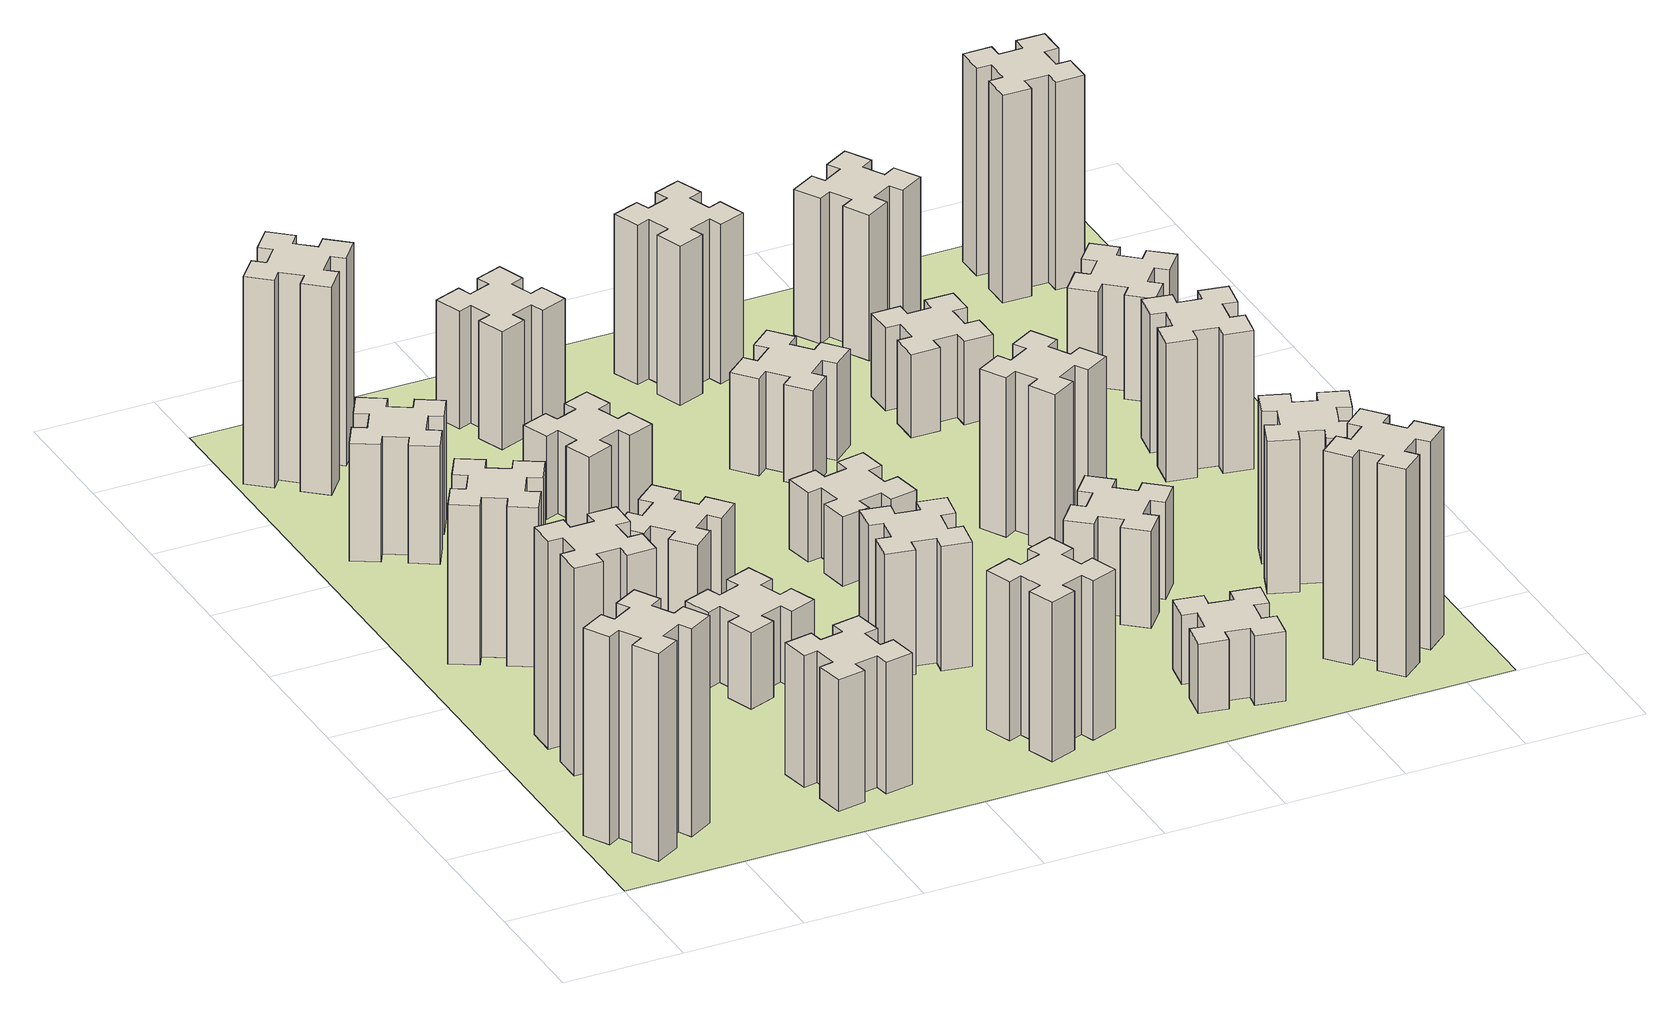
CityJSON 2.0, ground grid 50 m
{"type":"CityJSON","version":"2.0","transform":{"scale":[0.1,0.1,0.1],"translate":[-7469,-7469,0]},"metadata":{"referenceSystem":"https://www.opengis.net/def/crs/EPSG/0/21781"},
"CityObjects":{
"building1":{"type":"Building","attributes":{"class":"1000","function":"1000","usage":"1000","yearOfConstruction":2016,"roofType":"1000","measuredHeight":90,"storeysAboveGround":30,"storeysBelowGround":0},"geometry":[{"type":"Solid","lod":"1","boundaries":[[[[0,1,2,3,4,5,6,7,8,9,10,11,12,13,14,15,16,17,18,19]],[[17,16,20,21]],[[16,15,22,20]],[[15,14,23,22]],[[14,13,24,23]],[[13,12,25,24]],[[12,11,26,25]],[[11,10,27,26]],[[10,9,28,27]],[[9,8,29,28]],[[8,7,30,29]],[[7,6,31,30]],[[6,5,32,31]],[[5,4,33,32]],[[4,3,34,33]],[[3,2,35,34]],[[2,1,36,35]],[[1,0,37,36]],[[0,19,38,37]],[[19,18,39,38]],[[18,17,21,39]],[[24,25,26,27,28,29,30,31,32,33,34,35,36,37,38,39,21,20,22,23]]]]}]},
"building2":{"type":"Building","attributes":{"class":"1000","function":"1000","usage":"1000","yearOfConstruction":2016,"roofType":"1000","measuredHeight":90,"storeysAboveGround":30,"storeysBelowGround":0},"geometry":[{"type":"Solid","lod":"1","boundaries":[[[[40,41,42,43,44,45,46,47,48,49,50,51,52,53,54,55,56,57,58,59]],[[57,56,60,61]],[[56,55,62,60]],[[55,54,63,62]],[[54,53,64,63]],[[53,52,65,64]],[[52,51,66,65]],[[51,50,67,66]],[[50,49,68,67]],[[49,48,69,68]],[[48,47,70,69]],[[47,46,71,70]],[[46,45,72,71]],[[45,44,73,72]],[[44,43,74,73]],[[43,42,75,74]],[[42,41,76,75]],[[41,40,77,76]],[[40,59,78,77]],[[59,58,79,78]],[[58,57,61,79]],[[64,65,66,67,68,69,70,71,72,73,74,75,76,77,78,79,61,60,62,63]]]]}]},
"building3":{"type":"Building","attributes":{"class":"1000","function":"1000","usage":"1000","yearOfConstruction":2016,"roofType":"1000","measuredHeight":69,"storeysAboveGround":30,"storeysBelowGround":0},"geometry":[{"type":"Solid","lod":"1","boundaries":[[[[80,81,82,83,84,85,86,87,88,89,90,91,92,93,94,95,96,97,98,99]],[[97,96,100,101]],[[96,95,102,100]],[[95,94,103,102]],[[94,93,104,103]],[[93,92,105,104]],[[92,91,106,105]],[[91,90,107,106]],[[90,89,108,107]],[[89,88,109,108]],[[88,87,110,109]],[[87,86,111,110]],[[86,85,112,111]],[[85,84,113,112]],[[84,83,114,113]],[[83,82,115,114]],[[82,81,116,115]],[[81,80,117,116]],[[80,99,118,117]],[[99,98,119,118]],[[98,97,101,119]],[[104,105,106,107,108,109,110,111,112,113,114,115,116,117,118,119,101,100,102,103]]]]}]},
"building4":{"type":"Building","attributes":{"class":"1000","function":"1000","usage":"1000","yearOfConstruction":2016,"roofType":"1000","measuredHeight":51,"storeysAboveGround":30,"storeysBelowGround":0},"geometry":[{"type":"Solid","lod":"1","boundaries":[[[[120,121,122,123,124,125,126,127,128,129,130,131,132,133,134,135,136,137,138,139]],[[137,136,140,141]],[[136,135,142,140]],[[135,134,143,142]],[[134,133,144,143]],[[133,132,145,144]],[[132,131,146,145]],[[131,130,147,146]],[[130,129,148,147]],[[129,128,149,148]],[[128,127,150,149]],[[127,126,151,150]],[[126,125,152,151]],[[125,124,153,152]],[[124,123,154,153]],[[123,122,155,154]],[[122,121,156,155]],[[121,120,157,156]],[[120,139,158,157]],[[139,138,159,158]],[[138,137,141,159]],[[144,145,146,147,148,149,150,151,152,153,154,155,156,157,158,159,141,140,142,143]]]]}]},
"building5":{"type":"Building","attributes":{"class":"1000","function":"1000","usage":"1000","yearOfConstruction":2016,"roofType":"1000","measuredHeight":57,"storeysAboveGround":30,"storeysBelowGround":0},"geometry":[{"type":"Solid","lod":"1","boundaries":[[[[160,161,162,163,164,165,166,167,168,169,170,171,172,173,174,175,176,177,178,179]],[[177,176,180,181]],[[176,175,182,180]],[[175,174,183,182]],[[174,173,184,183]],[[173,172,185,184]],[[172,171,186,185]],[[171,170,187,186]],[[170,169,188,187]],[[169,168,189,188]],[[168,167,190,189]],[[167,166,191,190]],[[166,165,192,191]],[[165,164,193,192]],[[164,163,194,193]],[[163,162,195,194]],[[162,161,196,195]],[[161,160,197,196]],[[160,179,198,197]],[[179,178,199,198]],[[178,177,181,199]],[[184,185,186,187,188,189,190,191,192,193,194,195,196,197,198,199,181,180,182,183]]]]}]},
"building6":{"type":"Building","attributes":{"class":"1000","function":"1000","usage":"1000","yearOfConstruction":2016,"roofType":"1000","measuredHeight":90,"storeysAboveGround":30,"storeysBelowGround":0},"geometry":[{"type":"Solid","lod":"1","boundaries":[[[[200,201,202,203,204,205,206,207,208,209,210,211,212,213,214,215,216,217,218,219]],[[217,216,220,221]],[[216,215,222,220]],[[215,214,223,222]],[[214,213,224,223]],[[213,212,225,224]],[[212,211,226,225]],[[211,210,227,226]],[[210,209,228,227]],[[209,208,229,228]],[[208,207,230,229]],[[207,206,231,230]],[[206,205,232,231]],[[205,204,233,232]],[[204,203,234,233]],[[203,202,235,234]],[[202,201,236,235]],[[201,200,237,236]],[[200,219,238,237]],[[219,218,239,238]],[[218,217,221,239]],[[224,225,226,227,228,229,230,231,232,233,234,235,236,237,238,239,221,220,222,223]]]]}]},
"building7":{"type":"Building","attributes":{"class":"1000","function":"1000","usage":"1000","yearOfConstruction":2016,"roofType":"1000","measuredHeight":33,"storeysAboveGround":30,"storeysBelowGround":0},"geometry":[{"type":"Solid","lod":"1","boundaries":[[[[240,241,242,243,244,245,246,247,248,249,250,251,252,253,254,255,256,257,258,259]],[[257,256,260,261]],[[256,255,262,260]],[[255,254,263,262]],[[254,253,264,263]],[[253,252,265,264]],[[252,251,266,265]],[[251,250,267,266]],[[250,249,268,267]],[[249,248,269,268]],[[248,247,270,269]],[[247,246,271,270]],[[246,245,272,271]],[[245,244,273,272]],[[244,243,274,273]],[[243,242,275,274]],[[242,241,276,275]],[[241,240,277,276]],[[240,259,278,277]],[[259,258,279,278]],[[258,257,261,279]],[[264,265,266,267,268,269,270,271,272,273,274,275,276,277,278,279,261,260,262,263]]]]}]},
"building8":{"type":"Building","attributes":{"class":"1000","function":"1000","usage":"1000","yearOfConstruction":2016,"roofType":"1000","measuredHeight":36,"storeysAboveGround":30,"storeysBelowGround":0},"geometry":[{"type":"Solid","lod":"1","boundaries":[[[[280,281,282,283,284,285,286,287,288,289,290,291,292,293,294,295,296,297,298,299]],[[297,296,300,301]],[[296,295,302,300]],[[295,294,303,302]],[[294,293,304,303]],[[293,292,305,304]],[[292,291,306,305]],[[291,290,307,306]],[[290,289,308,307]],[[289,288,309,308]],[[288,287,310,309]],[[287,286,311,310]],[[286,285,312,311]],[[285,284,313,312]],[[284,283,314,313]],[[283,282,315,314]],[[282,281,316,315]],[[281,280,317,316]],[[280,299,318,317]],[[299,298,319,318]],[[298,297,301,319]],[[304,305,306,307,308,309,310,311,312,313,314,315,316,317,318,319,301,300,302,303]]]]}]},
"building9":{"type":"Building","attributes":{"class":"1000","function":"1000","usage":"1000","yearOfConstruction":2016,"roofType":"1000","measuredHeight":36,"storeysAboveGround":30,"storeysBelowGround":0},"geometry":[{"type":"Solid","lod":"1","boundaries":[[[[320,321,322,323,324,325,326,327,328,329,330,331,332,333,334,335,336,337,338,339]],[[337,336,340,341]],[[336,335,342,340]],[[335,334,343,342]],[[334,333,344,343]],[[333,332,345,344]],[[332,331,346,345]],[[331,330,347,346]],[[330,329,348,347]],[[329,328,349,348]],[[328,327,350,349]],[[327,326,351,350]],[[326,325,352,351]],[[325,324,353,352]],[[324,323,354,353]],[[323,322,355,354]],[[322,321,356,355]],[[321,320,357,356]],[[320,339,358,357]],[[339,338,359,358]],[[338,337,341,359]],[[344,345,346,347,348,349,350,351,352,353,354,355,356,357,358,359,341,340,342,343]]]]}]},
"building10":{"type":"Building","attributes":{"class":"1000","function":"1000","usage":"1000","yearOfConstruction":2016,"roofType":"1000","measuredHeight":69,"storeysAboveGround":30,"storeysBelowGround":0},"geometry":[{"type":"Solid","lod":"1","boundaries":[[[[360,361,362,363,364,365,366,367,368,369,370,371,372,373,374,375,376,377,378,379]],[[377,376,380,381]],[[376,375,382,380]],[[375,374,383,382]],[[374,373,384,383]],[[373,372,385,384]],[[372,371,386,385]],[[371,370,387,386]],[[370,369,388,387]],[[369,368,389,388]],[[368,367,390,389]],[[367,366,391,390]],[[366,365,392,391]],[[365,364,393,392]],[[364,363,394,393]],[[363,362,395,394]],[[362,361,396,395]],[[361,360,397,396]],[[360,379,398,397]],[[379,378,399,398]],[[378,377,381,399]],[[384,385,386,387,388,389,390,391,392,393,394,395,396,397,398,399,381,380,382,383]]]]}]},
"building11":{"type":"Building","attributes":{"class":"1000","function":"1000","usage":"1000","yearOfConstruction":2016,"roofType":"1000","measuredHeight":54,"storeysAboveGround":30,"storeysBelowGround":0},"geometry":[{"type":"Solid","lod":"1","boundaries":[[[[400,401,402,403,404,405,406,407,408,409,410,411,412,413,414,415,416,417,418,419]],[[417,416,420,421]],[[416,415,422,420]],[[415,414,423,422]],[[414,413,424,423]],[[413,412,425,424]],[[412,411,426,425]],[[411,410,427,426]],[[410,409,428,427]],[[409,408,429,428]],[[408,407,430,429]],[[407,406,431,430]],[[406,405,432,431]],[[405,404,433,432]],[[404,403,434,433]],[[403,402,435,434]],[[402,401,436,435]],[[401,400,437,436]],[[400,419,438,437]],[[419,418,439,438]],[[418,417,421,439]],[[424,425,426,427,428,429,430,431,432,433,434,435,436,437,438,439,421,420,422,423]]]]}]},
"building12":{"type":"Building","attributes":{"class":"1000","function":"1000","usage":"1000","yearOfConstruction":2016,"roofType":"1000","measuredHeight":51,"storeysAboveGround":30,"storeysBelowGround":0},"geometry":[{"type":"Solid","lod":"1","boundaries":[[[[440,441,442,443,444,445,446,447,448,449,450,451,452,453,454,455,456,457,458,459]],[[457,456,460,461]],[[456,455,462,460]],[[455,454,463,462]],[[454,453,464,463]],[[453,452,465,464]],[[452,451,466,465]],[[451,450,467,466]],[[450,449,468,467]],[[449,448,469,468]],[[448,447,470,469]],[[447,446,471,470]],[[446,445,472,471]],[[445,444,473,472]],[[444,443,474,473]],[[443,442,475,474]],[[442,441,476,475]],[[441,440,477,476]],[[440,459,478,477]],[[459,458,479,478]],[[458,457,461,479]],[[464,465,466,467,468,469,470,471,472,473,474,475,476,477,478,479,461,460,462,463]]]]}]},
"building13":{"type":"Building","attributes":{"class":"1000","function":"1000","usage":"1000","yearOfConstruction":2016,"roofType":"1000","measuredHeight":30,"storeysAboveGround":30,"storeysBelowGround":0},"geometry":[{"type":"Solid","lod":"1","boundaries":[[[[480,481,482,483,484,485,486,487,488,489,490,491,492,493,494,495,496,497,498,499]],[[497,496,500,501]],[[496,495,502,500]],[[495,494,503,502]],[[494,493,504,503]],[[493,492,505,504]],[[492,491,506,505]],[[491,490,507,506]],[[490,489,508,507]],[[489,488,509,508]],[[488,487,510,509]],[[487,486,511,510]],[[486,485,512,511]],[[485,484,513,512]],[[484,483,514,513]],[[483,482,515,514]],[[482,481,516,515]],[[481,480,517,516]],[[480,499,518,517]],[[499,498,519,518]],[[498,497,501,519]],[[504,505,506,507,508,509,510,511,512,513,514,515,516,517,518,519,501,500,502,503]]]]}]},
"building14":{"type":"Building","attributes":{"class":"1000","function":"1000","usage":"1000","yearOfConstruction":2016,"roofType":"1000","measuredHeight":42,"storeysAboveGround":30,"storeysBelowGround":0},"geometry":[{"type":"Solid","lod":"1","boundaries":[[[[520,521,522,523,524,525,526,527,528,529,530,531,532,533,534,535,536,537,538,539]],[[537,536,540,541]],[[536,535,542,540]],[[535,534,543,542]],[[534,533,544,543]],[[533,532,545,544]],[[532,531,546,545]],[[531,530,547,546]],[[530,529,548,547]],[[529,528,549,548]],[[528,527,550,549]],[[527,526,551,550]],[[526,525,552,551]],[[525,524,553,552]],[[524,523,554,553]],[[523,522,555,554]],[[522,521,556,555]],[[521,520,557,556]],[[520,539,558,557]],[[539,538,559,558]],[[538,537,541,559]],[[544,545,546,547,548,549,550,551,552,553,554,555,556,557,558,559,541,540,542,543]]]]}]},
"building15":{"type":"Building","attributes":{"class":"1000","function":"1000","usage":"1000","yearOfConstruction":2016,"roofType":"1000","measuredHeight":30,"storeysAboveGround":30,"storeysBelowGround":0},"geometry":[{"type":"Solid","lod":"1","boundaries":[[[[560,561,562,563,564,565,566,567,568,569,570,571,572,573,574,575,576,577,578,579]],[[577,576,580,581]],[[576,575,582,580]],[[575,574,583,582]],[[574,573,584,583]],[[573,572,585,584]],[[572,571,586,585]],[[571,570,587,586]],[[570,569,588,587]],[[569,568,589,588]],[[568,567,590,589]],[[567,566,591,590]],[[566,565,592,591]],[[565,564,593,592]],[[564,563,594,593]],[[563,562,595,594]],[[562,561,596,595]],[[561,560,597,596]],[[560,579,598,597]],[[579,578,599,598]],[[578,577,581,599]],[[584,585,586,587,588,589,590,591,592,593,594,595,596,597,598,599,581,580,582,583]]]]}]},
"building16":{"type":"Building","attributes":{"class":"1000","function":"1000","usage":"1000","yearOfConstruction":2016,"roofType":"1000","measuredHeight":69,"storeysAboveGround":30,"storeysBelowGround":0},"geometry":[{"type":"Solid","lod":"1","boundaries":[[[[600,601,602,603,604,605,606,607,608,609,610,611,612,613,614,615,616,617,618,619]],[[617,616,620,621]],[[616,615,622,620]],[[615,614,623,622]],[[614,613,624,623]],[[613,612,625,624]],[[612,611,626,625]],[[611,610,627,626]],[[610,609,628,627]],[[609,608,629,628]],[[608,607,630,629]],[[607,606,631,630]],[[606,605,632,631]],[[605,604,633,632]],[[604,603,634,633]],[[603,602,635,634]],[[602,601,636,635]],[[601,600,637,636]],[[600,619,638,637]],[[619,618,639,638]],[[618,617,621,639]],[[624,625,626,627,628,629,630,631,632,633,634,635,636,637,638,639,621,620,622,623]]]]}]},
"building17":{"type":"Building","attributes":{"class":"1000","function":"1000","usage":"1000","yearOfConstruction":2016,"roofType":"1000","measuredHeight":42,"storeysAboveGround":30,"storeysBelowGround":0},"geometry":[{"type":"Solid","lod":"1","boundaries":[[[[640,641,642,643,644,645,646,647,648,649,650,651,652,653,654,655,656,657,658,659]],[[657,656,660,661]],[[656,655,662,660]],[[655,654,663,662]],[[654,653,664,663]],[[653,652,665,664]],[[652,651,666,665]],[[651,650,667,666]],[[650,649,668,667]],[[649,648,669,668]],[[648,647,670,669]],[[647,646,671,670]],[[646,645,672,671]],[[645,644,673,672]],[[644,643,674,673]],[[643,642,675,674]],[[642,641,676,675]],[[641,640,677,676]],[[640,659,678,677]],[[659,658,679,678]],[[658,657,661,679]],[[664,665,666,667,668,669,670,671,672,673,674,675,676,677,678,679,661,660,662,663]]]]}]},
"building18":{"type":"Building","attributes":{"class":"1000","function":"1000","usage":"1000","yearOfConstruction":2016,"roofType":"1000","measuredHeight":69,"storeysAboveGround":30,"storeysBelowGround":0},"geometry":[{"type":"Solid","lod":"1","boundaries":[[[[680,681,682,683,684,685,686,687,688,689,690,691,692,693,694,695,696,697,698,699]],[[697,696,700,701]],[[696,695,702,700]],[[695,694,703,702]],[[694,693,704,703]],[[693,692,705,704]],[[692,691,706,705]],[[691,690,707,706]],[[690,689,708,707]],[[689,688,709,708]],[[688,687,710,709]],[[687,686,711,710]],[[686,685,712,711]],[[685,684,713,712]],[[684,683,714,713]],[[683,682,715,714]],[[682,681,716,715]],[[681,680,717,716]],[[680,699,718,717]],[[699,698,719,718]],[[698,697,701,719]],[[704,705,706,707,708,709,710,711,712,713,714,715,716,717,718,719,701,700,702,703]]]]}]},
"building19":{"type":"Building","attributes":{"class":"1000","function":"1000","usage":"1000","yearOfConstruction":2016,"roofType":"1000","measuredHeight":36,"storeysAboveGround":30,"storeysBelowGround":0},"geometry":[{"type":"Solid","lod":"1","boundaries":[[[[720,721,722,723,724,725,726,727,728,729,730,731,732,733,734,735,736,737,738,739]],[[737,736,740,741]],[[736,735,742,740]],[[735,734,743,742]],[[734,733,744,743]],[[733,732,745,744]],[[732,731,746,745]],[[731,730,747,746]],[[730,729,748,747]],[[729,728,749,748]],[[728,727,750,749]],[[727,726,751,750]],[[726,725,752,751]],[[725,724,753,752]],[[724,723,754,753]],[[723,722,755,754]],[[722,721,756,755]],[[721,720,757,756]],[[720,739,758,757]],[[739,738,759,758]],[[738,737,741,759]],[[744,745,746,747,748,749,750,751,752,753,754,755,756,757,758,759,741,740,742,743]]]]}]},
"building20":{"type":"Building","attributes":{"class":"1000","function":"1000","usage":"1000","yearOfConstruction":2016,"roofType":"1000","measuredHeight":90,"storeysAboveGround":30,"storeysBelowGround":0},"geometry":[{"type":"Solid","lod":"1","boundaries":[[[[760,761,762,763,764,765,766,767,768,769,770,771,772,773,774,775,776,777,778,779]],[[777,776,780,781]],[[776,775,782,780]],[[775,774,783,782]],[[774,773,784,783]],[[773,772,785,784]],[[772,771,786,785]],[[771,770,787,786]],[[770,769,788,787]],[[769,768,789,788]],[[768,767,790,789]],[[767,766,791,790]],[[766,765,792,791]],[[765,764,793,792]],[[764,763,794,793]],[[763,762,795,794]],[[762,761,796,795]],[[761,760,797,796]],[[760,779,798,797]],[[779,778,799,798]],[[778,777,781,799]],[[784,785,786,787,788,789,790,791,792,793,794,795,796,797,798,799,781,780,782,783]]]]}]},
"building21":{"type":"Building","attributes":{"class":"1000","function":"1000","usage":"1000","yearOfConstruction":2016,"roofType":"1000","measuredHeight":63,"storeysAboveGround":30,"storeysBelowGround":0},"geometry":[{"type":"Solid","lod":"1","boundaries":[[[[800,801,802,803,804,805,806,807,808,809,810,811,812,813,814,815,816,817,818,819]],[[817,816,820,821]],[[816,815,822,820]],[[815,814,823,822]],[[814,813,824,823]],[[813,812,825,824]],[[812,811,826,825]],[[811,810,827,826]],[[810,809,828,827]],[[809,808,829,828]],[[808,807,830,829]],[[807,806,831,830]],[[806,805,832,831]],[[805,804,833,832]],[[804,803,834,833]],[[803,802,835,834]],[[802,801,836,835]],[[801,800,837,836]],[[800,819,838,837]],[[819,818,839,838]],[[818,817,821,839]],[[824,825,826,827,828,829,830,831,832,833,834,835,836,837,838,839,821,820,822,823]]]]}]},
"building22":{"type":"Building","attributes":{"class":"1000","function":"1000","usage":"1000","yearOfConstruction":2016,"roofType":"1000","measuredHeight":66,"storeysAboveGround":30,"storeysBelowGround":0},"geometry":[{"type":"Solid","lod":"1","boundaries":[[[[840,841,842,843,844,845,846,847,848,849,850,851,852,853,854,855,856,857,858,859]],[[857,856,860,861]],[[856,855,862,860]],[[855,854,863,862]],[[854,853,864,863]],[[853,852,865,864]],[[852,851,866,865]],[[851,850,867,866]],[[850,849,868,867]],[[849,848,869,868]],[[848,847,870,869]],[[847,846,871,870]],[[846,845,872,871]],[[845,844,873,872]],[[844,843,874,873]],[[843,842,875,874]],[[842,841,876,875]],[[841,840,877,876]],[[840,859,878,877]],[[859,858,879,878]],[[858,857,861,879]],[[864,865,866,867,868,869,870,871,872,873,874,875,876,877,878,879,861,860,862,863]]]]}]},
"building23":{"type":"Building","attributes":{"class":"1000","function":"1000","usage":"1000","yearOfConstruction":2016,"roofType":"1000","measuredHeight":60,"storeysAboveGround":30,"storeysBelowGround":0},"geometry":[{"type":"Solid","lod":"1","boundaries":[[[[880,881,882,883,884,885,886,887,888,889,890,891,892,893,894,895,896,897,898,899]],[[897,896,900,901]],[[896,895,902,900]],[[895,894,903,902]],[[894,893,904,903]],[[893,892,905,904]],[[892,891,906,905]],[[891,890,907,906]],[[890,889,908,907]],[[889,888,909,908]],[[888,887,910,909]],[[887,886,911,910]],[[886,885,912,911]],[[885,884,913,912]],[[884,883,914,913]],[[883,882,915,914]],[[882,881,916,915]],[[881,880,917,916]],[[880,899,918,917]],[[899,898,919,918]],[[898,897,901,919]],[[904,905,906,907,908,909,910,911,912,913,914,915,916,917,918,919,901,900,902,903]]]]}]},
"building24":{"type":"Building","attributes":{"class":"1000","function":"1000","usage":"1000","yearOfConstruction":2016,"roofType":"1000","measuredHeight":45,"storeysAboveGround":30,"storeysBelowGround":0},"geometry":[{"type":"Solid","lod":"1","boundaries":[[[[920,921,922,923,924,925,926,927,928,929,930,931,932,933,934,935,936,937,938,939]],[[937,936,940,941]],[[936,935,942,940]],[[935,934,943,942]],[[934,933,944,943]],[[933,932,945,944]],[[932,931,946,945]],[[931,930,947,946]],[[930,929,948,947]],[[929,928,949,948]],[[928,927,950,949]],[[927,926,951,950]],[[926,925,952,951]],[[925,924,953,952]],[[924,923,954,953]],[[923,922,955,954]],[[922,921,956,955]],[[921,920,957,956]],[[920,939,958,957]],[[939,938,959,958]],[[938,937,941,959]],[[944,945,946,947,948,949,950,951,952,953,954,955,956,957,958,959,941,940,942,943]]]]}]},
"building25":{"type":"Building","attributes":{"class":"1000","function":"1000","usage":"1000","yearOfConstruction":2016,"roofType":"1000","measuredHeight":90,"storeysAboveGround":30,"storeysBelowGround":0},"geometry":[{"type":"Solid","lod":"1","boundaries":[[[[960,961,962,963,964,965,966,967,968,969,970,971,972,973,974,975,976,977,978,979]],[[977,976,980,981]],[[976,975,982,980]],[[975,974,983,982]],[[974,973,984,983]],[[973,972,985,984]],[[972,971,986,985]],[[971,970,987,986]],[[970,969,988,987]],[[969,968,989,988]],[[968,967,990,989]],[[967,966,991,990]],[[966,965,992,991]],[[965,964,993,992]],[[964,963,994,993]],[[963,962,995,994]],[[962,961,996,995]],[[961,960,997,996]],[[960,979,998,997]],[[979,978,999,998]],[[978,977,981,999]],[[984,985,986,987,988,989,990,991,992,993,994,995,996,997,998,999,981,980,982,983]]]]}]},
"landuse1":{"type":"LandUse","attributes":{"name":"plot1","function":"1010"},"geometry":[{"type":"MultiSurface","lod":"1","boundaries":[[[1000,1001,1002,1003]]]}]}
},
"vertices":[
[155,364,0],[205,277,0],[153,247,0],[213,143,0],[317,203,0],[287,255,0],[374,305,0],[404,253,0],[508,313,0],[448,417,0],[396,387,0],[346,474,0],[398,504,0],[338,608,0],[234,548,0],[264,496,0],[177,446,0],[147,498,0],[43,438,0],[103,334,0],[177,446,900],[147,498,900],[264,496,900],[234,548,900],[338,608,900],[398,504,900],[346,474,900],[396,387,900],[448,417,900],[508,313,900],[404,253,900],[374,305,900],[287,255,900],[317,203,900],[213,143,900],[153,247,900],[205,277,900],[155,364,900],[103,334,900],[43,438,900],
[265,1065,0],[265,965,0],[205,965,0],[205,845,0],[325,845,0],[325,905,0],[425,905,0],[425,845,0],[545,845,0],[545,965,0],[485,965,0],[485,1065,0],[545,1065,0],[545,1185,0],[425,1185,0],[425,1125,0],[325,1125,0],[325,1185,0],[205,1185,0],[205,1065,0],[325,1125,900],[325,1185,900],[425,1125,900],[425,1185,900],[545,1185,900],[545,1065,900],[485,1065,900],[485,965,900],[545,965,900],[545,845,900],[425,845,900],[425,905,900],[325,905,900],[325,845,900],[205,845,900],[205,965,900],[265,965,900],[265,1065,900],[205,1065,900],[205,1185,900],
[474,1926,0],[387,1976,0],[417,2028,0],[313,2088,0],[253,1984,0],[305,1954,0],[255,1867,0],[203,1897,0],[143,1793,0],[247,1733,0],[277,1785,0],[364,1735,0],[334,1683,0],[438,1623,0],[498,1727,0],[446,1757,0],[496,1844,0],[548,1814,0],[608,1918,0],[504,1978,0],[496,1844,690],[548,1814,690],[446,1757,690],[498,1727,690],[438,1623,690],[334,1683,690],[364,1735,690],[277,1785,690],[247,1733,690],[143,1793,690],[203,1897,690],[255,1867,690],[305,1954,690],[253,1984,690],[313,2088,690],[417,2028,690],[387,1976,690],[474,1926,690],[504,1978,690],[608,1918,690],
[446,2597,0],[496,2684,0],[548,2654,0],[608,2758,0],[504,2818,0],[474,2766,0],[387,2816,0],[417,2868,0],[313,2928,0],[253,2824,0],[305,2794,0],[255,2707,0],[203,2737,0],[143,2633,0],[247,2573,0],[277,2625,0],[364,2575,0],[334,2523,0],[438,2463,0],[498,2567,0],[364,2575,510],[334,2523,510],[277,2625,510],[247,2573,510],[143,2633,510],[203,2737,510],[255,2707,510],[305,2794,510],[253,2824,510],[313,2928,510],[417,2868,510],[387,2816,510],[474,2766,510],[504,2818,510],[608,2758,510],[548,2654,510],[496,2684,510],[446,2597,510],[498,2567,510],[438,2463,510],
[1085,258,0],[1184,276,0],[1194,217,0],[1312,237,0],[1291,356,0],[1232,345,0],[1215,444,0],[1274,454,0],[1253,572,0],[1135,551,0],[1145,492,0],[1047,475,0],[1037,534,0],[918,513,0],[939,395,0],[998,405,0],[1016,307,0],[957,297,0],[977,178,0],[1096,199,0],[1016,307,570],[957,297,570],[998,405,570],[939,395,570],[918,513,570],[1037,534,570],[1047,475,570],[1145,492,570],[1135,551,570],[1253,572,570],[1274,454,570],[1215,444,570],[1232,345,570],[1291,356,570],[1312,237,570],[1194,217,570],[1184,276,570],[1085,258,570],[1096,199,570],[977,178,570],
[384,3387,0],[308,3452,0],[346,3498,0],[254,3575,0],[177,3483,0],[223,3444,0],[159,3368,0],[113,3406,0],[36,3314,0],[128,3237,0],[166,3283,0],[243,3219,0],[204,3173,0],[296,3096,0],[373,3188,0],[327,3226,0],[392,3303,0],[438,3264,0],[515,3356,0],[423,3433,0],[392,3303,900],[438,3264,900],[327,3226,900],[373,3188,900],[296,3096,900],[204,3173,900],[243,3219,900],[166,3283,900],[128,3237,900],[36,3314,900],[113,3406,900],[159,3368,900],[223,3444,900],[177,3483,900],[254,3575,900],[346,3498,900],[308,3452,900],[384,3387,900],[423,3433,900],[515,3356,900],
[1125,1336,0],[1031,1302,0],[1010,1358,0],[897,1317,0],[939,1204,0],[995,1225,0],[1029,1131,0],[973,1110,0],[1014,997,0],[1127,1039,0],[1106,1095,0],[1200,1129,0],[1220,1073,0],[1333,1114,0],[1292,1227,0],[1236,1206,0],[1202,1300,0],[1258,1320,0],[1217,1433,0],[1104,1392,0],[1202,1300,330],[1258,1320,330],[1236,1206,330],[1292,1227,330],[1333,1114,330],[1220,1073,330],[1200,1129,330],[1106,1095,330],[1127,1039,330],[1014,997,330],[973,1110,330],[1029,1131,330],[995,1225,330],[939,1204,330],[897,1317,330],[1010,1358,330],[1031,1302,330],[1125,1336,330],[1104,1392,330],[1217,1433,330],
[1083,1972,0],[1006,1907,0],[968,1953,0],[876,1876,0],[953,1784,0],[999,1823,0],[1063,1746,0],[1017,1708,0],[1094,1616,0],[1186,1693,0],[1148,1739,0],[1224,1803,0],[1263,1757,0],[1355,1834,0],[1278,1926,0],[1232,1888,0],[1167,1964,0],[1213,2003,0],[1136,2095,0],[1044,2018,0],[1167,1964,360],[1213,2003,360],[1232,1888,360],[1278,1926,360],[1355,1834,360],[1263,1757,360],[1224,1803,360],[1148,1739,360],[1186,1693,360],[1094,1616,360],[1017,1708,360],[1063,1746,360],[999,1823,360],[953,1784,360],[876,1876,360],[968,1953,360],[1006,1907,360],[1083,1972,360],[1044,2018,360],[1136,2095,360],
[1106,2475,0],[1200,2509,0],[1220,2453,0],[1333,2494,0],[1292,2607,0],[1236,2586,0],[1202,2680,0],[1258,2700,0],[1217,2813,0],[1104,2772,0],[1125,2716,0],[1031,2682,0],[1010,2738,0],[897,2697,0],[939,2584,0],[995,2605,0],[1029,2511,0],[973,2490,0],[1014,2377,0],[1127,2419,0],[1029,2511,360],[973,2490,360],[995,2605,360],[939,2584,360],[897,2697,360],[1010,2738,360],[1031,2682,360],[1125,2716,360],[1104,2772,360],[1217,2813,360],[1258,2700,360],[1202,2680,360],[1236,2586,360],[1292,2607,360],[1333,2494,360],[1220,2453,360],[1200,2509,360],[1106,2475,360],[1127,2419,360],[1014,2377,360],
[1965,496,0],[1871,462,0],[1850,518,0],[1737,477,0],[1779,364,0],[1835,385,0],[1869,291,0],[1813,270,0],[1854,157,0],[1967,199,0],[1946,255,0],[2040,289,0],[2060,233,0],[2173,274,0],[2132,387,0],[2076,366,0],[2042,460,0],[2098,480,0],[2057,593,0],[1944,552,0],[2042,460,690],[2098,480,690],[2076,366,690],[2132,387,690],[2173,274,690],[2060,233,690],[2040,289,690],[1946,255,690],[1967,199,690],[1854,157,690],[1813,270,690],[1869,291,690],[1835,385,690],[1779,364,690],[1737,477,690],[1850,518,690],[1871,462,690],[1965,496,690],[1944,552,690],[2057,593,690],
[1855,1047,0],[1872,1145,0],[1931,1135,0],[1952,1253,0],[1834,1274,0],[1824,1215,0],[1725,1232,0],[1736,1291,0],[1617,1312,0],[1597,1194,0],[1656,1184,0],[1638,1085,0],[1579,1096,0],[1558,977,0],[1677,957,0],[1687,1016,0],[1785,998,0],[1775,939,0],[1893,918,0],[1914,1037,0],[1785,998,540],[1775,939,540],[1687,1016,540],[1677,957,540],[1558,977,540],[1579,1096,540],[1638,1085,540],[1656,1184,540],[1597,1194,540],[1617,1312,540],[1736,1291,540],[1725,1232,540],[1824,1215,540],[1834,1274,540],[1952,1253,540],[1931,1135,540],[1872,1145,540],[1855,1047,540],[1914,1037,540],[1893,918,540],
[995,3345,0],[1029,3251,0],[973,3230,0],[1014,3117,0],[1127,3159,0],[1106,3215,0],[1200,3249,0],[1220,3193,0],[1333,3234,0],[1292,3347,0],[1236,3326,0],[1202,3420,0],[1258,3440,0],[1217,3553,0],[1104,3512,0],[1125,3456,0],[1031,3422,0],[1010,3478,0],[897,3437,0],[939,3324,0],[1031,3422,510],[1010,3478,510],[1125,3456,510],[1104,3512,510],[1217,3553,510],[1258,3440,510],[1202,3420,510],[1236,3326,510],[1292,3347,510],[1333,3234,510],[1220,3193,510],[1200,3249,510],[1106,3215,510],[1127,3159,510],[1014,3117,510],[973,3230,510],[1029,3251,510],[995,3345,510],[939,3324,510],[897,3437,510],
[1972,1825,0],[1955,1924,0],[2014,1934,0],[1993,2052,0],[1875,2031,0],[1885,1972,0],[1787,1955,0],[1777,2014,0],[1658,1993,0],[1679,1875,0],[1738,1885,0],[1756,1787,0],[1697,1777,0],[1717,1658,0],[1836,1679,0],[1825,1738,0],[1924,1756,0],[1934,1697,0],[2052,1717,0],[2031,1836,0],[1924,1756,300],[1934,1697,300],[1825,1738,300],[1836,1679,300],[1717,1658,300],[1697,1777,300],[1756,1787,300],[1738,1885,300],[1679,1875,300],[1658,1993,300],[1777,2014,300],[1787,1955,300],[1885,1972,300],[1875,2031,300],[1993,2052,300],[2014,1934,300],[1955,1924,300],[1972,1825,300],[2031,1836,300],[2052,1717,300],
[1988,2479,0],[2064,2543,0],[2103,2497,0],[2195,2574,0],[2118,2666,0],[2072,2628,0],[2007,2704,0],[2053,2743,0],[1976,2835,0],[1884,2758,0],[1923,2712,0],[1846,2647,0],[1808,2693,0],[1716,2616,0],[1793,2524,0],[1839,2563,0],[1903,2486,0],[1857,2448,0],[1934,2356,0],[2026,2433,0],[1903,2486,420],[1857,2448,420],[1839,2563,420],[1793,2524,420],[1716,2616,420],[1808,2693,420],[1846,2647,420],[1923,2712,420],[1884,2758,420],[1976,2835,420],[2053,2743,420],[2007,2704,420],[2072,2628,420],[2118,2666,420],[2195,2574,420],[2103,2497,420],[2064,2543,420],[1988,2479,420],[2026,2433,420],[1934,2356,420],
[2596,444,0],[2578,345,0],[2519,356,0],[2498,237,0],[2617,217,0],[2627,276,0],[2725,258,0],[2715,199,0],[2833,178,0],[2854,297,0],[2795,307,0],[2812,405,0],[2871,395,0],[2892,513,0],[2774,534,0],[2764,475,0],[2665,492,0],[2676,551,0],[2557,572,0],[2537,454,0],[2665,492,300],[2676,551,300],[2764,475,300],[2774,534,300],[2892,513,300],[2871,395,300],[2812,405,300],[2795,307,300],[2854,297,300],[2833,178,300],[2715,199,300],[2725,258,300],[2627,276,300],[2617,217,300],[2498,237,300],[2519,356,300],[2578,345,300],[2596,444,300],[2537,454,300],[2557,572,300],
[1865,3456,0],[1771,3422,0],[1750,3478,0],[1637,3437,0],[1679,3324,0],[1735,3345,0],[1769,3251,0],[1713,3230,0],[1754,3117,0],[1867,3159,0],[1846,3215,0],[1940,3249,0],[1960,3193,0],[2073,3234,0],[2032,3347,0],[1976,3326,0],[1942,3420,0],[1998,3440,0],[1957,3553,0],[1844,3512,0],[1942,3420,690],[1998,3440,690],[1976,3326,690],[2032,3347,690],[2073,3234,690],[1960,3193,690],[1940,3249,690],[1846,3215,690],[1867,3159,690],[1754,3117,690],[1713,3230,690],[1769,3251,690],[1735,3345,690],[1679,3324,690],[1637,3437,690],[1750,3478,690],[1771,3422,690],[1865,3456,690],[1844,3512,690],[1957,3553,690],
[2647,1006,0],[2712,1083,0],[2758,1044,0],[2835,1136,0],[2743,1213,0],[2704,1167,0],[2628,1232,0],[2666,1278,0],[2574,1355,0],[2497,1263,0],[2543,1224,0],[2479,1148,0],[2433,1186,0],[2356,1094,0],[2448,1017,0],[2486,1063,0],[2563,999,0],[2524,953,0],[2616,876,0],[2693,968,0],[2563,999,420],[2524,953,420],[2486,1063,420],[2448,1017,420],[2356,1094,420],[2433,1186,420],[2479,1148,420],[2543,1224,420],[2497,1263,420],[2574,1355,420],[2666,1278,420],[2628,1232,420],[2704,1167,420],[2743,1213,420],[2835,1136,420],[2758,1044,420],[2712,1083,420],[2647,1006,420],[2693,968,420],[2616,876,420],
[2475,1744,0],[2525,1657,0],[2473,1627,0],[2533,1523,0],[2637,1583,0],[2607,1635,0],[2694,1685,0],[2724,1633,0],[2828,1693,0],[2768,1797,0],[2716,1767,0],[2666,1854,0],[2718,1884,0],[2658,1988,0],[2554,1928,0],[2584,1876,0],[2497,1826,0],[2467,1878,0],[2363,1818,0],[2423,1714,0],[2497,1826,690],[2467,1878,690],[2584,1876,690],[2554,1928,690],[2658,1988,690],[2718,1884,690],[2666,1854,690],[2716,1767,690],[2768,1797,690],[2828,1693,690],[2724,1633,690],[2694,1685,690],[2607,1635,690],[2637,1583,690],[2533,1523,690],[2473,1627,690],[2525,1657,690],[2475,1744,690],[2423,1714,690],[2363,1818,690],
[2645,2805,0],[2545,2805,0],[2545,2865,0],[2425,2865,0],[2425,2745,0],[2485,2745,0],[2485,2645,0],[2425,2645,0],[2425,2525,0],[2545,2525,0],[2545,2585,0],[2645,2585,0],[2645,2525,0],[2765,2525,0],[2765,2645,0],[2705,2645,0],[2705,2745,0],[2765,2745,0],[2765,2865,0],[2645,2865,0],[2705,2745,360],[2765,2745,360],[2705,2645,360],[2765,2645,360],[2765,2525,360],[2645,2525,360],[2645,2585,360],[2545,2585,360],[2545,2525,360],[2425,2525,360],[2425,2645,360],[2485,2645,360],[2485,2745,360],[2425,2745,360],[2425,2865,360],[2545,2865,360],[2545,2805,360],[2645,2805,360],[2645,2865,360],[2765,2865,360],
[3368,259,0],[3444,323,0],[3483,277,0],[3575,354,0],[3498,446,0],[3452,408,0],[3387,484,0],[3433,523,0],[3356,615,0],[3264,538,0],[3303,492,0],[3226,427,0],[3188,473,0],[3096,396,0],[3173,304,0],[3219,343,0],[3283,266,0],[3237,228,0],[3314,136,0],[3406,213,0],[3283,266,900],[3237,228,900],[3219,343,900],[3173,304,900],[3096,396,900],[3188,473,900],[3226,427,900],[3303,492,900],[3264,538,900],[3356,615,900],[3433,523,900],[3387,484,900],[3452,408,900],[3498,446,900],[3575,354,900],[3483,277,900],[3444,323,900],[3368,259,900],[3406,213,900],[3314,136,900],
[2716,3347,0],[2666,3434,0],[2718,3464,0],[2658,3568,0],[2554,3508,0],[2584,3456,0],[2497,3406,0],[2467,3458,0],[2363,3398,0],[2423,3294,0],[2475,3324,0],[2525,3237,0],[2473,3207,0],[2533,3103,0],[2637,3163,0],[2607,3215,0],[2694,3265,0],[2724,3213,0],[2828,3273,0],[2768,3377,0],[2694,3265,630],[2724,3213,630],[2607,3215,630],[2637,3163,630],[2533,3103,630],[2473,3207,630],[2525,3237,630],[2475,3324,630],[2423,3294,630],[2363,3398,630],[2467,3458,630],[2497,3406,630],[2584,3456,630],[2554,3508,630],[2658,3568,630],[2718,3464,630],[2666,3434,630],[2716,3347,630],[2768,3377,630],[2828,3273,630],
[3251,929,0],[3345,895,0],[3324,839,0],[3437,797,0],[3478,910,0],[3422,931,0],[3456,1025,0],[3512,1004,0],[3553,1117,0],[3440,1158,0],[3420,1102,0],[3326,1136,0],[3347,1192,0],[3234,1233,0],[3193,1120,0],[3249,1100,0],[3215,1006,0],[3159,1027,0],[3117,914,0],[3230,873,0],[3215,1006,660],[3159,1027,660],[3249,1100,660],[3193,1120,660],[3234,1233,660],[3347,1192,660],[3326,1136,660],[3420,1102,660],[3440,1158,660],[3553,1117,660],[3512,1004,660],[3456,1025,660],[3422,931,660],[3478,910,660],[3437,797,660],[3324,839,660],[3345,895,660],[3251,929,660],[3230,873,660],[3117,914,660],
[3267,1856,0],[3365,1838,0],[3355,1779,0],[3473,1758,0],[3494,1877,0],[3435,1887,0],[3452,1985,0],[3511,1975,0],[3532,2093,0],[3414,2114,0],[3404,2055,0],[3305,2072,0],[3316,2131,0],[3197,2152,0],[3177,2034,0],[3236,2024,0],[3218,1925,0],[3159,1936,0],[3138,1817,0],[3257,1797,0],[3218,1925,600],[3159,1936,600],[3236,2024,600],[3177,2034,600],[3197,2152,600],[3316,2131,600],[3305,2072,600],[3404,2055,600],[3414,2114,600],[3532,2093,600],[3511,1975,600],[3452,1985,600],[3435,1887,600],[3494,1877,600],[3473,1758,600],[3355,1779,600],[3365,1838,600],[3267,1856,600],[3257,1797,600],[3138,1817,600],
[3444,2647,0],[3368,2712,0],[3406,2758,0],[3314,2835,0],[3237,2743,0],[3283,2704,0],[3219,2628,0],[3173,2666,0],[3096,2574,0],[3188,2497,0],[3226,2543,0],[3303,2479,0],[3264,2433,0],[3356,2356,0],[3433,2448,0],[3387,2486,0],[3452,2563,0],[3498,2524,0],[3575,2616,0],[3483,2693,0],[3452,2563,450],[3498,2524,450],[3387,2486,450],[3433,2448,450],[3356,2356,450],[3264,2433,450],[3303,2479,450],[3226,2543,450],[3188,2497,450],[3096,2574,450],[3173,2666,450],[3219,2628,450],[3283,2704,450],[3237,2743,450],[3314,2835,450],[3406,2758,450],[3368,2712,450],[3444,2647,450],[3483,2693,450],[3575,2616,450],
[3285,3325,0],[3385,3325,0],[3385,3265,0],[3505,3265,0],[3505,3385,0],[3445,3385,0],[3445,3485,0],[3505,3485,0],[3505,3605,0],[3385,3605,0],[3385,3545,0],[3285,3545,0],[3285,3605,0],[3165,3605,0],[3165,3485,0],[3225,3485,0],[3225,3385,0],[3165,3385,0],[3165,3265,0],[3285,3265,0],[3225,3385,900],[3165,3385,900],[3225,3485,900],[3165,3485,900],[3165,3605,900],[3285,3605,900],[3285,3545,900],[3385,3545,900],[3385,3605,900],[3505,3605,900],[3505,3485,900],[3445,3485,900],[3445,3385,900],[3505,3385,900],[3505,3265,900],[3385,3265,900],[3385,3325,900],[3285,3325,900],[3285,3265,900],[3165,3265,900],
[5,3705,0],[3705,3705,0],[3705,5,0],[5,5,0]
]}
